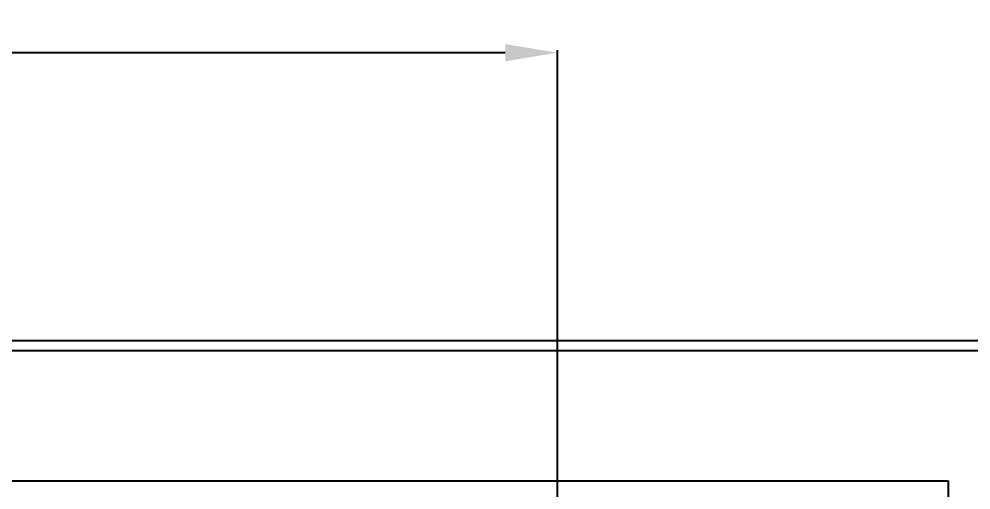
# Model space of a CAD drawing. Header units: inches. Extents: x -36 to 490, y -51 to 98.
# Drawn here: x 419.68 to 466.04, y 62.09 to 85.03 of the extents above; entities that cross this region are included whole.
import ezdxf

# ---------------------------------------------------------------- set-up
doc = ezdxf.new("R2010")
doc.units = ezdxf.units.IN
doc.header["$LTSCALE"] = 1.21
doc.header["$MEASUREMENT"] = 0
doc.header["$PDMODE"] = 3
doc.header["$PDSIZE"] = 0.3125
doc.layers.get('0').update_dxf_attribs({"linetype": 'CONTINUOUS'})
doc.layers.get('Defpoints').update_dxf_attribs({"linetype": 'CONTINUOUS'})
doc.layers.add('DIM', color=3, linetype='CONTINUOUS')
doc.styles.get("Standard").update_dxf_attribs({"font": 'txt', "width": 0.8})
doc.dimstyles.get("Standard").update_dxf_attribs({"dimtxt": 0.15625, "dimasz": 0.1875, "dimexe": 0.125, "dimexo": 0.0625, "dimgap": 0.09, "dimtad": 0, "dimtih": 1, "dimtoh": 1, "dimzin": 4, "dimdsep": 46, "dimtxsty": 'Standard', "dimblk": '_FILLED', "dimblk1": '_FILLED', "dimblk2": '_FILLED', "dimcen": 0.09, "dimazin": 1, "dimtp": 0.01, "dimtm": 0.01, "dimtfac": 1, "dimtofl": 0, "dimtmove": 0, "dimatfit": 3, "dimldrblk": '_FILLED', "dimfxl": 1, "dimtolj": 1, "dimtzin": 4, "dimarcsym": 0})

# ---------------------------------------------------------------- blocks, each defined once
blk = doc.blocks.new('_FILLED')
at = {"color": 0, "linetype": 'ByBlock'}
blk.add_solid([(0, 0), (-1, 0.167), (-1, -0.167)], dxfattribs=at)
blk = doc.blocks.new('*D65')
at = {"layer": 'Defpoints', "color": 0}
for p in [(445.9, 83.388), (319.7, 47.851), (445.9, 47.789)]:
    blk.add_point(p, dxfattribs=at)
at = {"layer": 'DIM', "color": 0, "lineweight": -2}
for p, q in [((319.7, 47.914), (319.7, 83.513)), ((445.9, 47.851), (445.9, 83.513)), ((322.24, 83.388), (378.21, 83.388)), ((443.36, 83.388), (387.39, 83.388))]:
    blk.add_line(p, q, dxfattribs=at)
at = {"layer": 'DIM', "color": 0, "lineweight": -2, "xscale": 2.54, "yscale": 2.54, "zscale": 2.54, "rotation": 180}
blk.add_blockref('_FILLED', (319.7, 83.388), dxfattribs=at)
at = {"layer": 'DIM', "color": 0, "lineweight": -2, "xscale": 2.54, "yscale": 2.54, "zscale": 2.54}
blk.add_blockref('_FILLED', (445.9, 83.388), dxfattribs=at)
at = {"layer": 'DIM', "color": 0, "insert": (382.8, 83.388), "char_height": 2.5, "attachment_point": 5, "line_spacing_factor": 2.5}
blk.add_mtext('\\A1;126.20', dxfattribs=at)

msp = doc.modelspace()

# ---------------------------------------------------------------- linework, layer by layer
at = {"color": 7, "linetype": 'Continuous'}
for p, q in [((295.69, 69.369), (472.89, 69.369)), ((472.89, 68.869), (295.69, 68.869)), ((300.05, 62.539), (464.93, 62.539)), ((464.93, 62.539), (464.93, 59.825))]:
    msp.add_line(p, q, dxfattribs=at)

# ---------------------------------------------------------------- dimensions: what is measured, and where the dimension line sits
at = {"layer": 'DIM'}
dim = msp.add_linear_dim(base=(445.9, 83.388), p1=(319.7, 47.851), p2=(445.9, 47.789), dimstyle='Standard', override={"dimtxt": 2.5, "dimasz": 2.54, "dimtih": 0, "dimtoh": 0, "dimzin": 0, "dimcen": 0.198, "dimadec": 0, "dimazin": 0, "dimtp": 0, "dimtm": 0, "dimtdec": 4, "dimtzin": 0}, dxfattribs=at)
dim.commit()
dim.dimension.update_dxf_attribs({"geometry": '*D65', "text_midpoint": (382.8, 83.388)})

doc.saveas('drawing.dxf')
